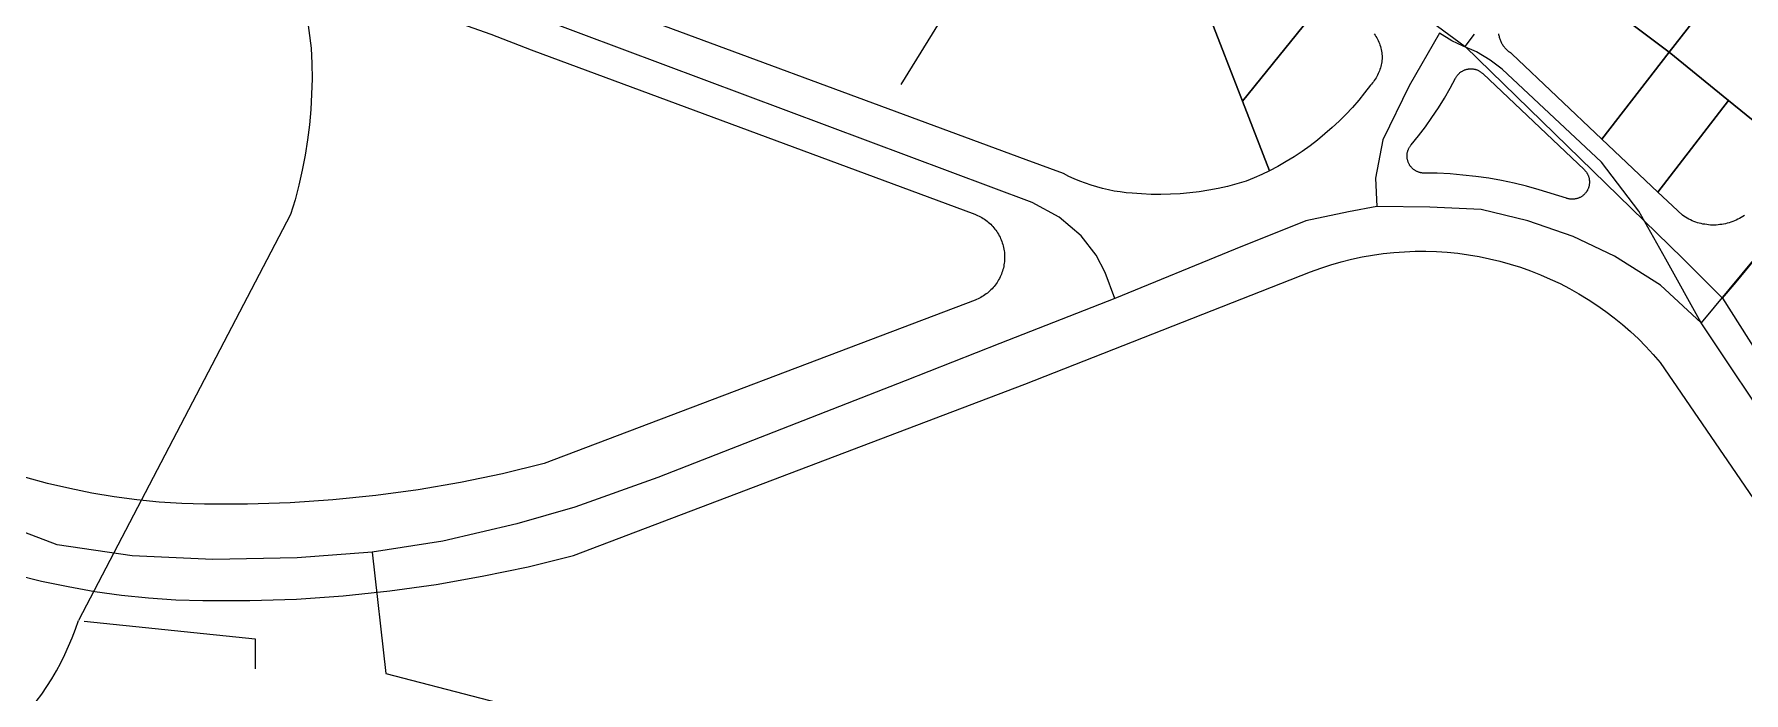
# Model space of a CAD drawing. Extents: x 1876309 to 1899261, y 443723 to 466661.
# Drawn here: x 1890267 to 1891758, y 459914 to 460488 of the extents above; entities that cross this region are included whole.
import ezdxf

# ---------------------------------------------------------------- set-up
doc = ezdxf.new("R2010")
doc.units = 0
doc.header["$MEASUREMENT"] = 0
for name, color, linetype in [('Parcels', 31, 'Continuous'), ('Roads', 7, 'Continuous'), ('Waterlines', 5, 'Continuous')]:
    doc.layers.add(name, color=color, linetype=linetype)

msp = doc.modelspace()

# ---------------------------------------------------------------- linework, layer by layer
at = {"layer": 'Parcels'}
for points in [[(1891584.2, 460554.2), (1891621.7, 460606), (1891732.4, 460523.9), (1891692.6, 460472.6), (1891584.2, 460554.2)], [(1891334, 460566.2), (1891394.4, 460521.5), (1891320.7, 460429.8), (1891291.4, 460505.5), (1891334, 460566.2)], [(1891802.7, 460383), (1891744.3, 460430.5), (1891692.6, 460472.6), (1891732.4, 460523.9), (1891843.6, 460434.2), (1891802.7, 460383)], [(1891682.7, 460350.6), (1891633.8, 460396.9), (1891692.6, 460472.6), (1891744.3, 460430.5), (1891682.7, 460350.6)], [(1891530, 460454), (1891613.1, 460375.2), (1891618.4, 460370.2), (1891618.7, 460369.9), (1891619.1, 460369.5), (1891619.4, 460369.1), (1891619.8, 460368.7), (1891620.1, 460368.3), (1891620.4, 460367.9), (1891620.7, 460367.4), (1891620.9, 460367), (1891621.2, 460366.5), (1891621.4, 460366.1), (1891621.7, 460365.6), (1891621.9, 460365.1), (1891622.1, 460364.7), (1891622.2, 460364.2), (1891622.4, 460363.7), (1891622.5, 460363.2), (1891622.7, 460362.7), (1891622.8, 460362.2), (1891622.9, 460361.7), (1891622.9, 460361.1), (1891623, 460360.6), (1891623, 460360.1), (1891623, 460359.6), (1891623, 460359.1), (1891623, 460358.6), (1891623, 460358), (1891622.9, 460357.5), (1891622.9, 460357), (1891622.8, 460356.5), (1891622.7, 460356), (1891622.5, 460355.5), (1891622.4, 460355), (1891622.2, 460354.5), (1891622.1, 460354), (1891621.9, 460353.5), (1891621.7, 460353.1), (1891621.4, 460352.6), (1891621.2, 460352.1), (1891620.9, 460351.7), (1891620.7, 460351.2), (1891620.4, 460350.8), (1891620.1, 460350.4), (1891619.8, 460350), (1891619.4, 460349.6), (1891619.1, 460349.2), (1891618.7, 460348.8), (1891618.4, 460348.5), (1891618, 460348.1), (1891617.6, 460347.8), (1891617.2, 460347.4), (1891616.8, 460347.1), (1891616.3, 460346.8), (1891615.9, 460346.6), (1891615.5, 460346.3), (1891615, 460346), (1891614.5, 460345.8), (1891614.1, 460345.6), (1891613.6, 460345.4), (1891613.1, 460345.2), (1891612.6, 460345), (1891612.1, 460344.9), (1891611.6, 460344.8), (1891611.1, 460344.7), (1891610.6, 460344.6), (1891610.1, 460344.5), (1891609.6, 460344.4), (1891609.1, 460344.4), (1891608.5, 460344.3), (1891608, 460344.3), (1891607.5, 460344.3), (1891607, 460344.4), (1891606.5, 460344.4), (1891606, 460344.5), (1891605.4, 460344.6), (1891604.9, 460344.7), (1891604.4, 460344.8), (1891603.9, 460344.9), (1891603.4, 460345.1), (1891602.9, 460345.2), (1891579.1, 460352.7), (1891568.3, 460355.7), (1891557.3, 460358.4), (1891546.3, 460360.7), (1891535.2, 460362.7), (1891524, 460364.3), (1891512.8, 460365.5), (1891501.6, 460366.4), (1891490.3, 460367), (1891479.1, 460367.2), (1891478.5, 460367.2), (1891478, 460367.2), (1891477.5, 460367.2), (1891477, 460367.3), (1891476.5, 460367.4), (1891475.9, 460367.5), (1891475.4, 460367.6), (1891474.9, 460367.7), (1891474.4, 460367.9), (1891473.9, 460368.1), (1891473.4, 460368.3), (1891473, 460368.5), (1891472.5, 460368.7), (1891472, 460368.9), (1891471.6, 460369.2), (1891471.1, 460369.4), (1891470.7, 460369.7), (1891470.2, 460370), (1891469.8, 460370.4), (1891469.4, 460370.7), (1891469, 460371), (1891468.6, 460371.4), (1891468.3, 460371.8), (1891467.9, 460372.1), (1891467.6, 460372.5), (1891467.2, 460372.9), (1891466.9, 460373.4), (1891466.6, 460373.8), (1891466.3, 460374.2), (1891466.1, 460374.7), (1891465.8, 460375.1), (1891465.6, 460375.6), (1891465.4, 460376.1), (1891465.1, 460376.6), (1891465, 460377.1), (1891464.8, 460377.6), (1891464.6, 460378.1), (1891464.5, 460378.6), (1891464.4, 460379.1), (1891464.3, 460379.6), (1891464.2, 460380.1), (1891464.1, 460380.6), (1891464.1, 460381.1), (1891464.1, 460381.7), (1891464.1, 460382.2), (1891464.1, 460382.7), (1891464.1, 460383.2), (1891464.2, 460383.8), (1891464.2, 460384.3), (1891464.3, 460384.8), (1891464.4, 460385.3), (1891464.5, 460385.8), (1891464.7, 460386.3), (1891464.8, 460386.8), (1891465, 460387.3), (1891465.2, 460387.8), (1891465.4, 460388.3), (1891465.6, 460388.8), (1891465.8, 460389.2), (1891466.1, 460389.7), (1891466.4, 460390.1), (1891466.7, 460390.6), (1891467, 460391), (1891467.3, 460391.4), (1891467.6, 460391.8), (1891473.9, 460399.6), (1891480, 460407.5), (1891485.8, 460415.7), (1891491.4, 460424), (1891496.6, 460432.5), (1891501.6, 460441.2), (1891506.3, 460450), (1891506.6, 460450.4), (1891506.8, 460450.9), (1891507.1, 460451.3), (1891507.4, 460451.7), (1891507.7, 460452.2), (1891508, 460452.6), (1891508.4, 460453), (1891508.7, 460453.3), (1891509.1, 460453.7), (1891509.4, 460454.1), (1891509.8, 460454.4), (1891510.2, 460454.8), (1891510.6, 460455.1), (1891511, 460455.4), (1891511.5, 460455.7), (1891511.9, 460455.9), (1891512.3, 460456.2), (1891512.8, 460456.5), (1891513.3, 460456.7), (1891513.7, 460456.9), (1891514.2, 460457.1), (1891514.7, 460457.3), (1891515.2, 460457.4), (1891515.7, 460457.6), (1891516.2, 460457.7), (1891516.7, 460457.8), (1891517.2, 460457.9), (1891517.7, 460458), (1891518.2, 460458.1), (1891518.7, 460458.1), (1891519.2, 460458.1), (1891519.7, 460458.1), (1891520.3, 460458.1), (1891520.8, 460458.1), (1891521.3, 460458), (1891521.8, 460458), (1891522.3, 460457.9), (1891522.8, 460457.8), (1891523.3, 460457.7), (1891523.8, 460457.6), (1891524.3, 460457.4), (1891524.8, 460457.2), (1891525.3, 460457.1), (1891525.7, 460456.9), (1891526.2, 460456.6), (1891526.7, 460456.4), (1891527.1, 460456.2), (1891527.6, 460455.9), (1891528, 460455.6), (1891528.4, 460455.3), (1891528.8, 460455), (1891529.2, 460454.7), (1891529.6, 460454.4), (1891530, 460454)]]:
    msp.add_lwpolyline(points, close=True, dxfattribs=at)
for points in [[(1891584.2, 460554.2), (1891692.6, 460472.6), (1891692.6, 460472.6), (1891633.8, 460396.9), (1891555.4, 460471.2), (1891554.8, 460471.7), (1891554.1, 460472.1), (1891553.4, 460472.6), (1891552.8, 460473), (1891552.2, 460473.5), (1891551.6, 460474.1), (1891551, 460474.6), (1891550.4, 460475.2), (1891549.9, 460475.7), (1891549.4, 460476.3), (1891548.9, 460477), (1891548.4, 460477.6), (1891547.9, 460478.3), (1891547.5, 460478.9), (1891547.1, 460479.6), (1891546.7, 460480.3), (1891546.3, 460481), (1891546, 460481.7), (1891545.7, 460482.5), (1891545.4, 460483.2), (1891545.1, 460484), (1891544.9, 460484.7), (1891544.7, 460485.5), (1891544.5, 460486.3), (1891544.3, 460487), (1891544.2, 460487.8), (1891544.1, 460488.6)], [(1891291.4, 460505.5), (1891320.7, 460429.8), (1891344.1, 460369.2), (1891337.4, 460365.9), (1891330.7, 460362.9), (1891323.8, 460360), (1891315.8, 460357.7), (1891307.7, 460355.6), (1891299.5, 460353.8), (1891291.2, 460352.2), (1891282.9, 460350.9), (1891274.6, 460349.9), (1891266.3, 460349.2), (1891257.9, 460348.7), (1891249.5, 460348.5), (1891241.1, 460348.6), (1891232.7, 460349), (1891224.4, 460349.6), (1891219.2, 460350.1), (1891214, 460350.7), (1891208.9, 460351.5), (1891203.7, 460352.5), (1891198.6, 460353.7), (1891193.6, 460355.1), (1891188.6, 460356.6), (1891183.7, 460358.3), (1891178.8, 460360.1), (1891174, 460362.1), (1891169.3, 460364.3), (1891164.6, 460366.7), (1891132, 460378.7), (1890723.4, 460530.2)], [(1891435.5, 460488.6), (1891436.2, 460487.5), (1891436.9, 460486.3), (1891437.6, 460485.1), (1891438.3, 460483.9), (1891438.8, 460482.7), (1891439.4, 460481.4), (1891439.9, 460480.1), (1891440.4, 460478.9), (1891440.8, 460477.6), (1891441.2, 460476.2), (1891441.5, 460474.9), (1891441.8, 460473.6), (1891442, 460472.2), (1891442.2, 460470.9), (1891442.4, 460469.5), (1891442.5, 460468.2), (1891442.4, 460466.8), (1891442.2, 460465.5), (1891442, 460464.1), (1891441.8, 460462.8), (1891441.5, 460461.5), (1891441.2, 460460.2), (1891440.8, 460458.9), (1891440.4, 460457.6), (1891439.9, 460456.3), (1891439.4, 460455.1), (1891438.9, 460453.9), (1891438.3, 460452.6), (1891437.7, 460451.4), (1891437, 460450.3), (1891436.3, 460449.1), (1891435.5, 460448), (1891434.8, 460446.9), (1891433.9, 460445.8), (1891433.1, 460444.8), (1891432.2, 460443.8), (1891427.1, 460437.2), (1891421.9, 460430.7), (1891416.4, 460424.4), (1891410.7, 460418.3), (1891404.9, 460412.5), (1891398.8, 460406.8), (1891392.5, 460401.3), (1891386.1, 460396), (1891379.5, 460391), (1891372.7, 460386.1), (1891365.8, 460381.5), (1891358.7, 460377.2), (1891351.5, 460373), (1891344.1, 460369.2), (1891320.7, 460429.8), (1891320.7, 460429.8), (1891394.4, 460521.5)], [(1890629.9, 460500.8), (1890665.5, 460488.3), (1890700.7, 460474.6), (1891087.2, 460331.3), (1891088.5, 460330.8), (1891089.8, 460330.3), (1891091, 460329.7), (1891092.3, 460329.1), (1891093.5, 460328.4), (1891094.7, 460327.7), (1891095.8, 460326.9), (1891096.9, 460326.1), (1891098, 460325.3), (1891099.1, 460324.4), (1891100.2, 460323.5), (1891101.2, 460322.5), (1891102.1, 460321.6), (1891103.1, 460320.5), (1891104, 460319.5), (1891104.9, 460318.4), (1891105.7, 460317.3), (1891106.5, 460316.2), (1891107.2, 460315), (1891108, 460313.8), (1891108.6, 460312.6), (1891109.3, 460311.4), (1891109.8, 460310.1), (1891110.4, 460308.9), (1891110.9, 460307.6), (1891111.3, 460306.3), (1891111.7, 460304.9), (1891112.1, 460303.6), (1891112.4, 460302.2), (1891112.7, 460300.9), (1891112.9, 460299.5), (1891113.1, 460298.1), (1891113.2, 460296.8), (1891113.3, 460295.4), (1891113.3, 460294), (1891113.3, 460292.6), (1891113.2, 460291.2), (1891113.1, 460289.9), (1891112.9, 460288.5), (1891112.7, 460287.1), (1891112.5, 460285.7), (1891112.2, 460284.4), (1891111.8, 460283.1), (1891111.4, 460281.7), (1891111, 460280.4), (1891110.5, 460279.1), (1891110, 460277.8), (1891109.4, 460276.6), (1891108.8, 460275.3), (1891108.1, 460274.1), (1891107.4, 460272.9), (1891106.7, 460271.8), (1891105.9, 460270.6), (1891105.1, 460269.5), (1891104.2, 460268.4), (1891103.3, 460267.4), (1891102.4, 460266.3), (1891101.4, 460265.4), (1891100.4, 460264.4), (1891099.4, 460263.5), (1891098.3, 460262.6), (1891097.2, 460261.8), (1891096.1, 460260.9), (1891094.9, 460260.2), (1891093.7, 460259.5), (1891092.5, 460258.8), (1891091.3, 460258.1), (1891090.1, 460257.5), (1891088.8, 460257), (1891087.5, 460256.4), (1890711.9, 460113.8), (1890675.6, 460104.9), (1890639, 460097.3), (1890602.2, 460091), (1890565.1, 460085.9), (1890527.9, 460082.1), (1890490.6, 460079.6), (1890453.3, 460078.3), (1890415.9, 460078.3), (1890396.1, 460078.9), (1890376.4, 460080.2), (1890356.8, 460082.2), (1890337.2, 460084.8), (1890317.7, 460088.1), (1890298.4, 460092), (1890279.2, 460096.5), (1890260.1, 460101.7)], [(1891758.1, 460330.2), (1891756.7, 460329.3), (1891755.3, 460328.5), (1891753.9, 460327.6), (1891752.4, 460326.9), (1891750.9, 460326.2), (1891749.4, 460325.5), (1891747.9, 460324.9), (1891746.3, 460324.4), (1891744.8, 460323.9), (1891743.2, 460323.4), (1891741.6, 460323), (1891740, 460322.7), (1891738.4, 460322.4), (1891736.7, 460322.2), (1891735.1, 460322), (1891733.5, 460321.9), (1891731.8, 460321.9), (1891730.2, 460321.9), (1891728.5, 460321.9), (1891726.9, 460322), (1891725.3, 460322.2), (1891723.6, 460322.5), (1891722, 460322.7), (1891720.4, 460323.1), (1891718.8, 460323.5), (1891717.2, 460323.9), (1891715.7, 460324.4), (1891714.1, 460325), (1891712.6, 460325.6), (1891711.1, 460326.3), (1891709.6, 460327), (1891708.2, 460327.8), (1891706.8, 460328.6), (1891705.4, 460329.5), (1891704, 460330.4), (1891682.7, 460350.6), (1891744.3, 460430.5), (1891744.3, 460430.5), (1891802.7, 460383)], [(1890250.9, 460017.1), (1890273.8, 460011.4), (1890297, 460006.5), (1890320.3, 460002.4), (1890343.7, 459999.2), (1890367.2, 459996.7), (1890390.8, 459995.1), (1890414.5, 459994.3), (1890455.3, 459994.3), (1890496.1, 459995.7), (1890536.8, 459998.6), (1890577.4, 460002.8), (1890617.8, 460008.4), (1890658, 460015.5), (1890698, 460023.9), (1890737.6, 460033.7), (1891130.8, 460183), (1891380, 460281.2), (1891388.8, 460284.4), (1891397.6, 460287.3), (1891406.6, 460289.8), (1891415.7, 460292.1), (1891424.8, 460294), (1891434, 460295.7), (1891443.2, 460297), (1891452.5, 460298), (1891461.8, 460298.6), (1891471.1, 460299), (1891480.4, 460299), (1891489.8, 460298.7), (1891499.1, 460298.1), (1891508.4, 460297.2), (1891517.6, 460295.9), (1891526.8, 460294.4), (1891535.9, 460292.5), (1891545, 460290.3), (1891554, 460287.8), (1891562.9, 460285), (1891571.7, 460281.9), (1891580.4, 460278.5), (1891588.9, 460274.8), (1891597.4, 460270.8), (1891605.7, 460266.5), (1891613.8, 460261.9), (1891621.8, 460257), (1891629.6, 460251.9), (1891637.2, 460246.5), (1891644.6, 460240.9), (1891651.8, 460235), (1891658.9, 460228.9), (1891665.7, 460222.5), (1891672.3, 460215.9), (1891678.6, 460209), (1891684.7, 460202), (1892049.3, 459669.1)]]:
    msp.add_lwpolyline(points, dxfattribs=at)
at = {"layer": 'Roads'}
msp.add_line((1891902.4, 459963.9), (1891720.3, 460236.5), dxfattribs=at)
for points in [[(1892517.6, 461244.1), (1892388.5, 461071.6), (1892119.9, 460730.7), (1891839.5, 460380.1), (1891720.3, 460236.5)], [(1891209.4, 460257.7), (1891200.9, 460280.5), (1891193.1, 460295.5), (1891179.9, 460312.6), (1891160.9, 460328.7), (1891137.4, 460341.4), (1890637.1, 460529.1), (1890578.8, 460547.9), (1890517.4, 460562.8), (1890459.8, 460571.2), (1890398.3, 460574.2), (1890338.4, 460571.6)], [(1891492.4, 460489.1), (1891466, 460443.4), (1891443, 460396.2), (1891436.7, 460362.7), (1891437.8, 460338)], [(1891720.3, 460236.5), (1891689.6, 460292), (1891666.2, 460334), (1891633.5, 460376.8), (1891547.1, 460457.8), (1891536.4, 460465.6), (1891524.5, 460472.9), (1891513, 460477.9), (1891503.2, 460482.4), (1891492.4, 460489.1)], [(1891437.8, 460338), (1891413.1, 460333.4), (1891375.7, 460325.4), (1891314.3, 460300.7), (1891209.4, 460257.7)], [(1891720.3, 460236.5), (1891684.9, 460269.3), (1891644.9, 460294.6), (1891608.8, 460312), (1891569.4, 460325.4), (1891528.8, 460335.5), (1891483.8, 460337.6), (1891437.8, 460338)], [(1891209.4, 460257.7), (1891109.2, 460218.7), (1891026.6, 460186), (1890811, 460101.7), (1890738.7, 460075.8), (1890688, 460061.3), (1890623.6, 460046.3), (1890562, 460036.6)], [(1890562, 460036.6), (1890496.7, 460031.7), (1890423.2, 460030.1), (1890353, 460033.3), (1890287.6, 460043.1), (1890222.3, 460067.6), (1890134.1, 460105.2), (1890060.6, 460134.6), (1890003.5, 460159.1), (1889941.4, 460177), (1889871.2, 460185.2)], [(1890562, 460036.6), (1890574.1, 459930.7), (1890739.5, 459887.7)]]:
    msp.add_lwpolyline(points, dxfattribs=at)
at = {"layer": 'Waterlines', "color": 5}
for p, q in [((1891304, 460633), (1891514.7, 460477.6)), ((1891514.7, 460477.6), (1891522.8, 460488.2)), ((1891514.7, 460477.6), (1891704, 460293)), ((1891751, 460272), (1891774, 460300)), ((1891704, 460293), (1891739, 460258)), ((1891739, 460258), (1891751, 460272)), ((1891739, 460258), (1891911, 459986)), ((1890311, 459976.5), (1890460, 459961)), ((1890460, 459961), (1890460, 459934.7))]:
    msp.add_line(p, q, dxfattribs=at)
for points in [[(1890496.6, 460569.2), (1890509, 460476), (1890509.6, 460462.7), (1890509.7, 460449.3), (1890509.3, 460435.9), (1890508.6, 460422.6), (1890507.4, 460409.3), (1890505.7, 460396.1), (1890503.6, 460382.9), (1890501.1, 460369.8), (1890498.2, 460356.7), (1890494.8, 460343.8), (1890491, 460331), (1890306, 459977)], [(1891070, 460544.2), (1891070, 460521), (1891022.8, 460444.4)], [(1890218, 459856), (1890224.4, 459860.8), (1890230.7, 459865.8), (1890236.7, 459871), (1890242.6, 459876.4), (1890248.4, 459882), (1890253.9, 459887.8), (1890259.2, 459893.8), (1890264.3, 459899.9), (1890269.3, 459906.3), (1890274, 459912.7), (1890278.5, 459919.4), (1890282.7, 459926.1), (1890286.8, 459933.1), (1890290.6, 459940.1), (1890294.2, 459947.3), (1890297.5, 459954.5), (1890300.6, 459961.9), (1890303.4, 459969.4), (1890306, 459977)]]:
    msp.add_lwpolyline(points, dxfattribs=at)

doc.saveas('drawing.dxf')
